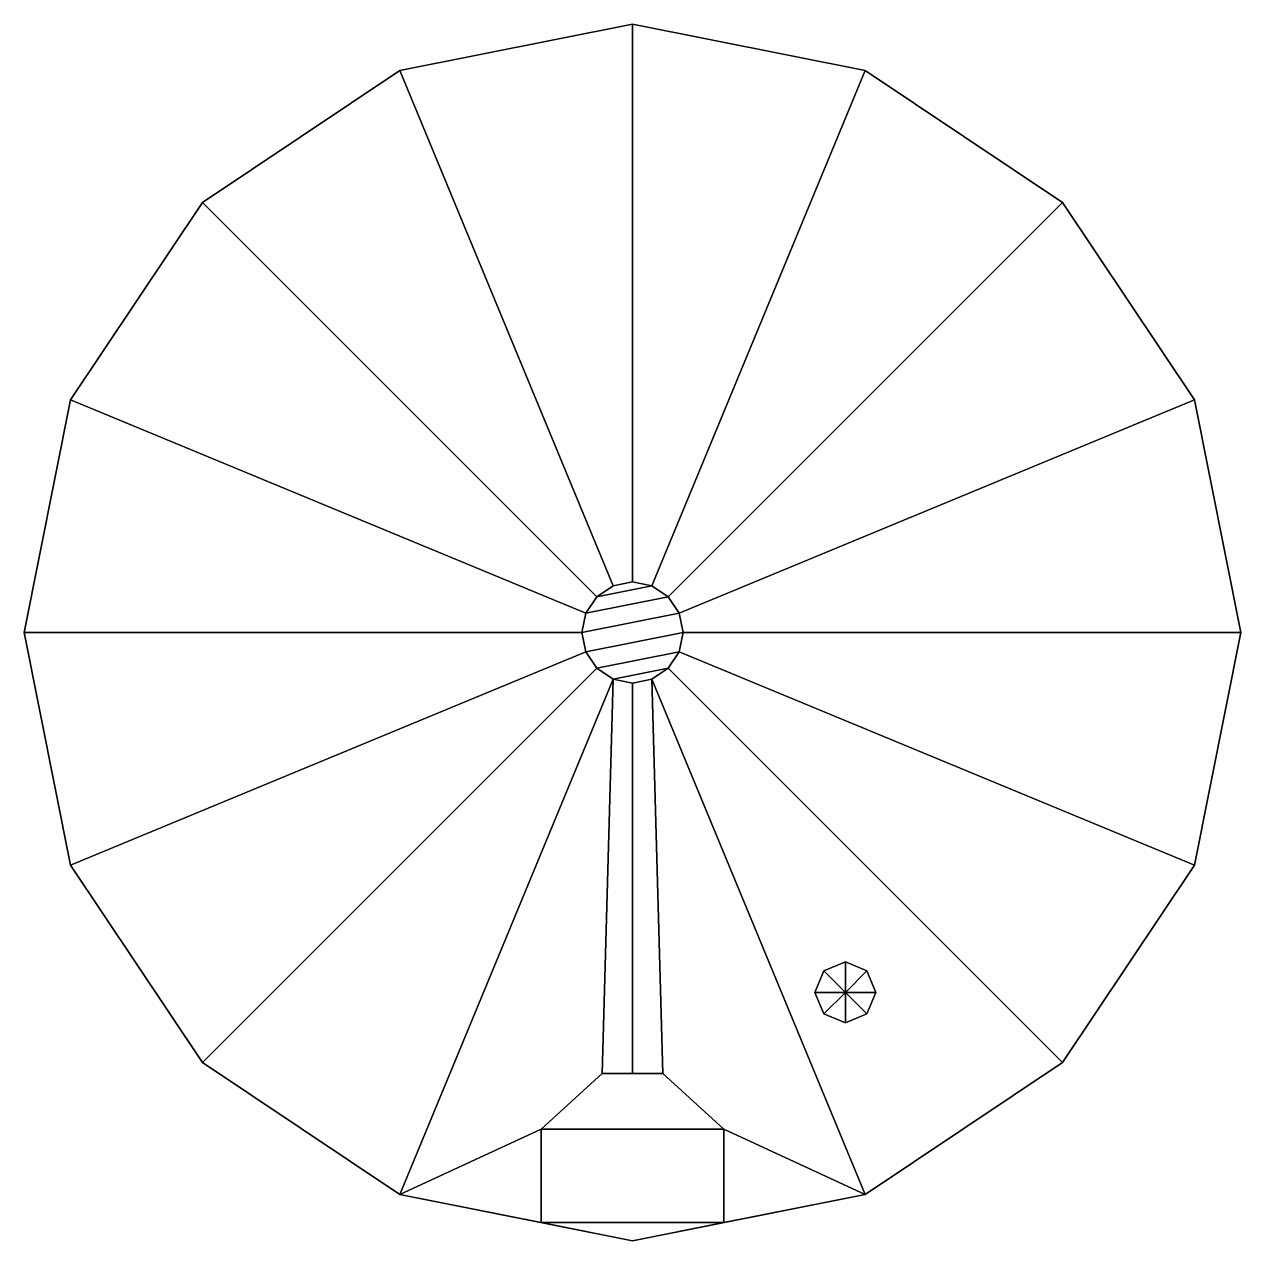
# Model space of a CAD drawing. Extents: x -1.2 to 1.2, y -1.2 to 1.2.
import ezdxf

# ---------------------------------------------------------------- set-up
doc = ezdxf.new("R2010")
doc.units = 0
doc.layers.add('TURRET', color=2, linetype='CONTINUOUS')

msp = doc.modelspace()

# ---------------------------------------------------------------- linework, layer by layer
at = {"layer": 'TURRET'}
for points in [[(0, 1.2, 0.83), (-0.4592, 1.1087, 0.83), (-0.0383, 0.0924, 0.91), (0, 0.1, 0.91)], [(0, 1.2), (-0.4592, 1.1087), (-0.4592, 1.1087, 0.83), (0, 1.2, 0.83)], [(0.4592, 1.1087, 0.83), (0, 1.2, 0.83), (0, 0.1, 0.91), (0.0383, 0.0924, 0.91)], [(0.4592, 1.1087), (0, 1.2), (0, 1.2, 0.83), (0.4592, 1.1087, 0.83)], [(-0.4592, 1.1087, 0.83), (-0.8485, 0.8485, 0.83), (-0.0707, 0.0707, 0.91), (-0.0383, 0.0924, 0.91)], [(-0.4592, 1.1087), (-0.8485, 0.8485), (-0.8485, 0.8485, 0.83), (-0.4592, 1.1087, 0.83)], [(0.8485, 0.8485, 0.83), (0.4592, 1.1087, 0.83), (0.0383, 0.0924, 0.91), (0.0707, 0.0707, 0.91)], [(0.8485, 0.8485), (0.4592, 1.1087), (0.4592, 1.1087, 0.83), (0.8485, 0.8485, 0.83)], [(-0.8485, 0.8485, 0.83), (-1.1087, 0.4592, 0.83), (-0.0924, 0.0383, 0.91), (-0.0707, 0.0707, 0.91)], [(-0.8485, 0.8485), (-1.1087, 0.4592), (-1.1087, 0.4592, 0.83), (-0.8485, 0.8485, 0.83)], [(1.1087, 0.4592, 0.83), (0.8485, 0.8485, 0.83), (0.0707, 0.0707, 0.91), (0.0924, 0.0383, 0.91)], [(1.1087, 0.4592), (0.8485, 0.8485), (0.8485, 0.8485, 0.83), (1.1087, 0.4592, 0.83)], [(-1.1087, 0.4592, 0.83), (-1.2, 0, 0.83), (-0.1, 0, 0.91), (-0.0924, 0.0383, 0.91)], [(-1.1087, 0.4592), (-1.2, 0), (-1.2, 0, 0.83), (-1.1087, 0.4592, 0.83)], [(1.2, 0, 0.83), (1.1087, 0.4592, 0.83), (0.0924, 0.0383, 0.91), (0.1, 0, 0.91)], [(1.2, 0), (1.1087, 0.4592), (1.1087, 0.4592, 0.83), (1.2, 0, 0.83)], [(-0.0383, 0.0924, 0.91), (-0.0707, 0.0707, 0.91), (0.0383, 0.0924, 0.91), (0, 0.1, 0.91)], [(-0.0707, 0.0707, 0.91), (-0.0924, 0.0383, 0.91), (0.0707, 0.0707, 0.91), (0.0383, 0.0924, 0.91)], [(-0.0924, 0.0383, 0.91), (-0.1, 0, 0.91), (0.0924, 0.0383, 0.91), (0.0707, 0.0707, 0.91)], [(-0.1, 0, 0.91), (-0.0924, -0.0383, 0.91), (0.1, 0, 0.91), (0.0924, 0.0383, 0.91)], [(-1.2, 0, 0.83), (-1.1087, -0.4592, 0.83), (-0.0924, -0.0383, 0.91), (-0.1, 0, 0.91)], [(-1.2, 0), (-1.1087, -0.4592), (-1.1087, -0.4592, 0.83), (-1.2, 0, 0.83)], [(-0.0924, -0.0383, 0.91), (-0.0707, -0.0707, 0.91), (0.0924, -0.0383, 0.91), (0.1, 0, 0.91)], [(1.1087, -0.4592, 0.83), (1.2, 0, 0.83), (0.1, 0, 0.91), (0.0924, -0.0383, 0.91)], [(1.1087, -0.4592), (1.2, 0), (1.2, 0, 0.83), (1.1087, -0.4592, 0.83)], [(-1.1087, -0.4592, 0.83), (-0.8485, -0.8485, 0.83), (-0.0707, -0.0707, 0.91), (-0.0924, -0.0383, 0.91)], [(-0.0707, -0.0707, 0.91), (-0.0383, -0.0924, 0.91), (0.0707, -0.0707, 0.91), (0.0924, -0.0383, 0.91)], [(0.8485, -0.8485, 0.83), (1.1087, -0.4592, 0.83), (0.0924, -0.0383, 0.91), (0.0707, -0.0707, 0.91)], [(-0.8485, -0.8485, 0.83), (-0.4592, -1.1087, 0.83), (-0.0383, -0.0924, 0.91), (-0.0707, -0.0707, 0.91)], [(-0.0383, -0.0924, 0.91), (0, -0.1, 0.91), (0.0383, -0.0924, 0.91), (0.0707, -0.0707, 0.91)], [(0.4592, -1.1087, 0.83), (0.8485, -0.8485, 0.83), (0.0707, -0.0707, 0.91), (0.0383, -0.0924, 0.91)], [(-0.4592, -1.1087, 0.83), (-0.18, -0.98, 0.8434), (-0.06, -0.87, 0.8531), (-0.0383, -0.0924, 0.91)], [(-0.06, -0.87, 0.8531), (0, -0.87, 0.854), (0, -0.1, 0.91), (-0.0383, -0.0924, 0.91)], [(0, -0.87, 0.854), (0.06, -0.87, 0.8531), (0.0383, -0.0924, 0.91), (0, -0.1, 0.91)], [(0.06, -0.87, 0.8531), (0.18, -0.98, 0.8434), (0.4592, -1.1087, 0.83), (0.0383, -0.0924, 0.91)], [(-1.1087, -0.4592), (-0.8485, -0.8485), (-0.8485, -0.8485, 0.83), (-1.1087, -0.4592, 0.83)], [(0.8485, -0.8485), (1.1087, -0.4592), (1.1087, -0.4592, 0.83), (0.8485, -0.8485, 0.83)], [(0.3776, -0.6676, 0.85), (0.36, -0.71, 0.85), (0.36, -0.71, 1.19), (0.3776, -0.6676, 1.19)], [(0.3776, -0.6676, 1.19), (0.36, -0.71, 1.19), (0.42, -0.71, 1.21)], [(0.42, -0.65, 0.85), (0.3776, -0.6676, 0.85), (0.3776, -0.6676, 1.19), (0.42, -0.65, 1.19)], [(0.42, -0.65, 1.19), (0.3776, -0.6676, 1.19), (0.42, -0.71, 1.21)], [(0.4624, -0.6676, 0.85), (0.42, -0.65, 0.85), (0.42, -0.65, 1.19), (0.4624, -0.6676, 1.19)], [(0.4624, -0.6676, 1.19), (0.42, -0.65, 1.19), (0.42, -0.71, 1.21)], [(0.48, -0.71, 1.19), (0.4624, -0.6676, 1.19), (0.42, -0.71, 1.21)], [(0.48, -0.71, 0.85), (0.4624, -0.6676, 0.85), (0.4624, -0.6676, 1.19), (0.48, -0.71, 1.19)], [(0.36, -0.71, 0.85), (0.3776, -0.7524, 0.85), (0.3776, -0.7524, 1.19), (0.36, -0.71, 1.19)], [(0.36, -0.71, 1.19), (0.3776, -0.7524, 1.19), (0.42, -0.71, 1.21)], [(0.3776, -0.7524, 1.19), (0.42, -0.77, 1.19), (0.42, -0.71, 1.21)], [(0.42, -0.77, 1.19), (0.4624, -0.7524, 1.19), (0.42, -0.71, 1.21)], [(0.4624, -0.7524, 1.19), (0.48, -0.71, 1.19), (0.42, -0.71, 1.21)], [(0.4624, -0.7524, 0.86), (0.48, -0.71, 0.85), (0.48, -0.71, 1.19), (0.4624, -0.7524, 1.19)], [(0.3776, -0.7524, 0.85), (0.42, -0.77, 0.85), (0.42, -0.77, 1.19), (0.3776, -0.7524, 1.19)], [(0.42, -0.77, 0.85), (0.4624, -0.7524, 0.86), (0.4624, -0.7524, 1.19), (0.42, -0.77, 1.19)], [(-0.8485, -0.8485), (-0.4592, -1.1087), (-0.4592, -1.1087, 0.83), (-0.8485, -0.8485, 0.83)], [(0.4592, -1.1087), (0.8485, -0.8485), (0.8485, -0.8485, 0.83), (0.4592, -1.1087, 0.83)], [(-0.06, -0.87, 0.03), (-0.18, -0.98, 0.03), (0.18, -0.98, 0.03), (0.06, -0.87, 0.03)], [(-0.06, -0.87, 0.8531), (-0.18, -0.98, 0.8434), (-0.18, -0.98, 0.03), (-0.06, -0.87, 0.03)], [(0.06, -0.87, 0.8531), (0, -0.87, 0.854), (-0.06, -0.87, 0.03), (0.06, -0.87, 0.03)], [(0, -0.87, 0.854), (-0.06, -0.87, 0.8531), (-0.06, -0.87, 0.03)], [(0.06, -0.87, 0.03), (0.18, -0.98, 0.03), (0.18, -0.98, 0.8434), (0.06, -0.87, 0.8531)], [(-0.4592, -1.1087, 0.83), (-0.18, -1.1642, 0.83), (-0.18, -0.98, 0.8434)], [(-0.18, -0.98, 0.03), (-0.18, -1.1642, 0.03), (0.18, -1.1642, 0.03), (0.18, -0.98, 0.03)], [(-0.18, -0.98, 0.8434), (-0.18, -1.1642, 0.83), (-0.18, -1.1642, 0.03), (-0.18, -0.98, 0.03)], [(0.18, -0.98, 0.8434), (0.18, -1.1642, 0.83), (0.4592, -1.1087, 0.83)], [(0.18, -0.98, 0.03), (0.18, -1.1642, 0.03), (0.18, -1.1642, 0.83), (0.18, -0.98, 0.8434)], [(-0.4592, -1.1087), (0, -1.2), (0, -1.2, 0.03), (-0.18, -1.1642, 0.03)], [(-0.4592, -1.1087), (-0.18, -1.1642, 0.03), (-0.18, -1.1642, 0.83), (-0.4592, -1.1087, 0.83)], [(0, -1.2), (0.4592, -1.1087), (0.18, -1.1642, 0.03), (0, -1.2, 0.03)], [(0.18, -1.1642, 0.03), (0.4592, -1.1087), (0.4592, -1.1087, 0.83), (0.18, -1.1642, 0.83)], [(-0.18, -1.1642, 0.03), (0, -1.2, 0.03), (0, -1.2, 0.03), (0.18, -1.1642, 0.03)]]:
    msp.add_3dface(points, dxfattribs=at)

doc.saveas('drawing.dxf')
